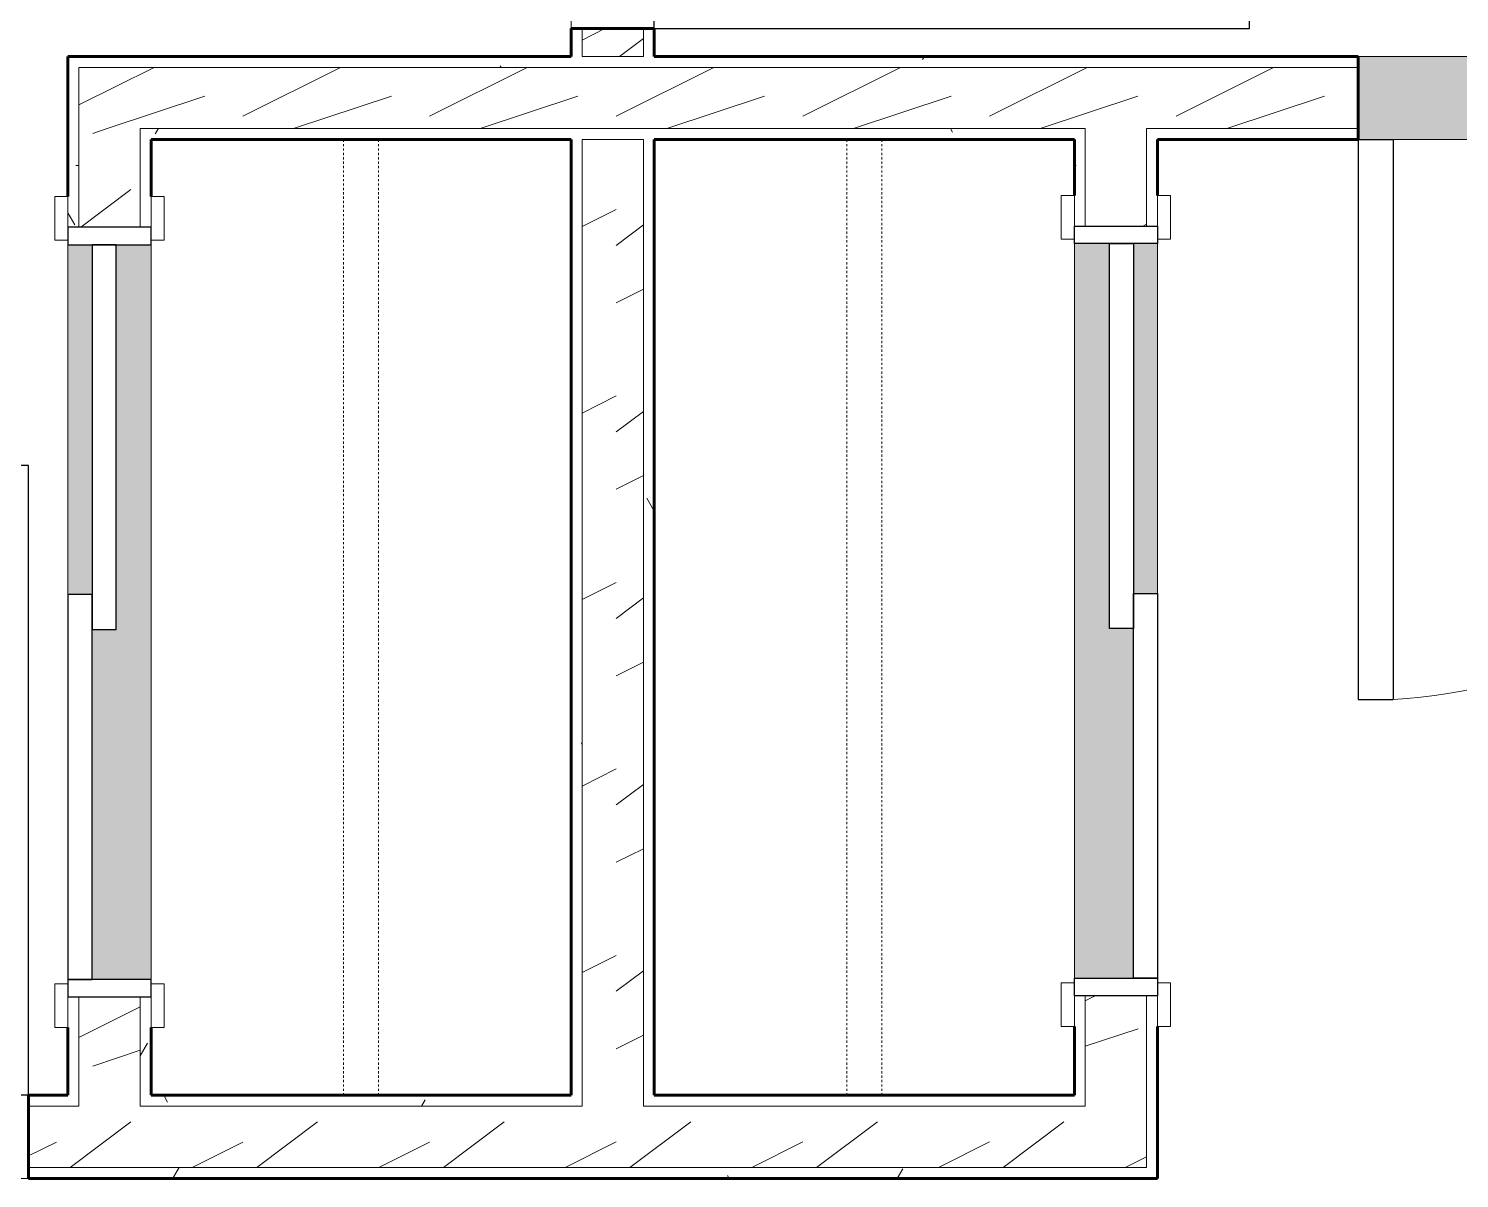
# Model space of a CAD drawing. Header units: inches. Extents: x -4169 to -1846, y 9706 to 12377.
# Drawn here: x -3648.1 to -3566.4, y 10709.5 to 10775.2 of the extents above; entities that cross this region are included whole.
import ezdxf

# ---------------------------------------------------------------- set-up
doc = ezdxf.new("R2010")
doc.units = ezdxf.units.IN
doc.header["$MEASUREMENT"] = 0
doc.linetypes.add('Dash', pattern=[0.25, 0.125, -0.125])
for name, color, linetype, lineweight in [('0-1', 7, 'Continuous', 5), ('0-2', 10, 'Continuous', 18), ('A-DOOR-1', 7, 'Continuous', 9), ('A-DOOR-2', 50, 'Continuous', 30), ('A-DOOR-FRAM-1', 50, 'Continuous', 30), ('A-WALL-1', 8, 'Continuous', 5), ('A-WALL-2', 250, 'Continuous', 60), ('A-WALL-3', 10, 'Continuous', 18), ('A-WALL-PATT-1', 7, 'Continuous', 9), ('A-WALL-PATT-2', 253, 'Continuous', 9), ('Q-CASE-HDLN-1', 7, 'Dash', 9)]:
    doc.layers.add(name, color=color, linetype=linetype, lineweight=lineweight)
pattern_1 = [(0, (0, 0), (20.48, 5.12), [0.845, -14.515, 0.845, -14.515, -81.92]), (0, (0, 0), (20.48, 5.12), [-30.72, 0.845, -29.875, 0.845, -14.515, -35.84]), (0, (0, 0), (20.48, 5.12), [-76.8, 0.845, -9.395, 0.845, -24.755]), (120, (7.68, 2.56), (-14.67405, 15.1762003), [0.845, -14.515, 0.845, -14.515, -81.92]), (120, (7.68, 2.56), (-14.67405, 15.1762003), [-30.72, 0.845, -29.875, 0.845, -14.515, -35.84]), (120, (7.68, 2.56), (-14.67405, 15.1762003), [-76.8, 0.845, -9.395, 0.845, -24.755]), (240, (10.24, 12.8), (-5.80595, -20.2962003), [0.845, -14.515, 0.845, -14.515, -81.92]), (240, (10.24, 12.8), (-5.80595, -20.2962003), [-30.72, 0.845, -29.875, 0.845, -14.515, -35.84]), (240, (10.24, 12.8), (-5.80595, -20.2962003), [-76.8, 0.845, -9.395, 0.845, -24.755])]
pattern_2 = [(216.87, (4.265, 10.662), (31.9871619, 21.32545714), [5.331, -47.981]), (206.565, (10.662, 7.464), (-10.662476, -10.6620098), [11.921, -11.921]), (198.435, (10.662, 2.132), (-21.32449365, -10.6625869), [6.744, -26.974])]

# ---------------------------------------------------------------- blocks, each defined once
blk = doc.blocks.new('Single-Flush - 32_ x 84_-1372862-ENLARGED RCP - 1ST FLOOR PLAN')
at = {"layer": 'A-DOOR-1'}
blk.add_arc((16, 2.375), 32.067, 93.57587, 180, dxfattribs=at)
at = {"layer": 'A-DOOR-2'}
for p, q in [((14, 2.375), (14, 34.379)), ((16, 34.379), (14, 34.379)), ((16, 2.375), (16, 34.379)), ((16, 2.375), (14, 2.375))]:
    blk.add_line(p, q, dxfattribs=at)
blk = doc.blocks.new('Single-Flush - 36_ x 84_-1372839-ENLARGED RCP - 1ST FLOOR PLAN')
at = {"layer": 'A-DOOR-1'}
blk.add_arc((18, 2.375), 36.067, 93.17885, 180, dxfattribs=at)
at = {"layer": 'A-DOOR-2'}
for p, q in [((16, 2.375), (16, 38.386)), ((18, 38.386), (16, 38.386)), ((18, 2.375), (18, 38.386)), ((18, 2.375), (16, 2.375))]:
    blk.add_line(p, q, dxfattribs=at)
blk = doc.blocks.new('FOLDING_SLIDING CLOSET - 42_ x 80_-1372832-ENLARGED RCP - 1ST FLOOR PLAN')
at = {"layer": 'A-DOOR-1'}
for p, q in [((-21.25, 3), (-23.75, 3)), ((-23.75, 3), (-23.75, 2.25)), ((-21.25, 2.25), (-21.25, 3)), ((23.75, 3), (21.25, 3)), ((21.25, 3), (21.25, 2.25)), ((23.75, 2.25), (23.75, 3)), ((-23.75, 2.25), (-21.25, 2.25)), ((21.25, 2.25), (23.75, 2.25)), ((-21.25, -2.5), (-23.75, -2.5)), ((-23.75, -2.5), (-23.75, -3.25)), ((-23.75, -3.25), (-21.25, -3.25)), ((-21.25, -3.25), (-21.25, -2.5)), ((23.75, -2.5), (21.25, -2.5)), ((21.25, -2.5), (21.25, -3.25)), ((21.25, -3.25), (23.75, -3.25)), ((23.75, -3.25), (23.75, -2.5))]:
    blk.add_line(p, q, dxfattribs=at)
at = {"layer": 'A-DOOR-2'}
for p, q in [((1, 2.25), (-21, 2.25)), ((-21, 2.25), (-21, 0.875)), ((1, 0.875), (1, 2.25)), ((-21, 0.875), (1, 0.875)), ((21, 0.875), (-1, 0.875)), ((-1, 0.875), (-1, -0.5)), ((21, -0.5), (21, 0.875)), ((-1, -0.5), (21, -0.5))]:
    blk.add_line(p, q, dxfattribs=at)
at = {"layer": 'A-DOOR-FRAM-1'}
for p, q in [((-21, 2.25), (-22, 2.25)), ((-22, 2.25), (-22, -2.5)), ((-21, -2.5), (-21, 2.25)), ((21, 2.25), (21, -2.5)), ((22, 2.25), (21, 2.25)), ((22, -2.5), (22, 2.25)), ((-22, -2.5), (-21, -2.5)), ((21, -2.5), (22, -2.5))]:
    blk.add_line(p, q, dxfattribs=at)
blk = doc.blocks.new('OD_CW_Closet - OD_CW_Closet-2480933-ENLARGED RCP - 1ST FLOOR PLAN')
at = {"layer": 'Q-CASE-HDLN-1'}
for p, q in [((7.363, 0), (49.363, 0)), ((0.738, -11), (55.371, -11)), ((0.738, -13), (55.371, -13))]:
    blk.add_line(p, q, dxfattribs=at)
blk = doc.blocks.new('FOLDING_SLIDING CLOSET - 42_ x 80_-1372841-ENLARGED RCP - 1ST FLOOR PLAN')
at = {"layer": 'A-DOOR-1'}
for p, q in [((-23.75, 3.25), (-21.25, 3.25)), ((-23.75, 2.5), (-23.75, 3.25)), ((-21.25, 2.5), (-23.75, 2.5)), ((-21.25, 3.25), (-21.25, 2.5)), ((21.25, 3.25), (23.75, 3.25)), ((21.25, 2.5), (21.25, 3.25)), ((23.75, 2.5), (21.25, 2.5)), ((23.75, 3.25), (23.75, 2.5)), ((-23.75, -2.25), (-21.25, -2.25)), ((-23.75, -3), (-23.75, -2.25)), ((-21.25, -2.25), (-21.25, -3)), ((21.25, -2.25), (23.75, -2.25)), ((21.25, -3), (21.25, -2.25)), ((23.75, -2.25), (23.75, -3)), ((-21.25, -3), (-23.75, -3)), ((23.75, -3), (21.25, -3))]:
    blk.add_line(p, q, dxfattribs=at)
at = {"layer": 'A-DOOR-2'}
for p, q in [((-1, 0.5), (21, 0.5)), ((-1, -0.875), (-1, 0.5)), ((21, 0.5), (21, -0.875)), ((-21, -0.875), (1, -0.875)), ((-21, -2.25), (-21, -0.875)), ((21, -0.875), (-1, -0.875)), ((1, -0.875), (1, -2.25)), ((1, -2.25), (-21, -2.25))]:
    blk.add_line(p, q, dxfattribs=at)
at = {"layer": 'A-DOOR-FRAM-1'}
for p, q in [((-22, 2.5), (-21, 2.5)), ((-22, -2.25), (-22, 2.5)), ((-21, 2.5), (-21, -2.25)), ((21, 2.5), (22, 2.5)), ((21, -2.25), (21, 2.5)), ((22, 2.5), (22, -2.25)), ((-21, -2.25), (-22, -2.25)), ((22, -2.25), (21, -2.25))]:
    blk.add_line(p, q, dxfattribs=at)
blk = doc.blocks.new('OD_CW_Closet - OD_CW_Closet-V3-ENLARGED RCP - 1ST FLOOR PLAN')
at = {"layer": 'Q-CASE-HDLN-1'}
for p, q in [((0.738, -11), (55.371, -11)), ((0.738, -13), (55.371, -13)), ((49.425, -24), (7.425, -24))]:
    blk.add_line(p, q, dxfattribs=at)
blk = doc.blocks.new('Single-Flush - 34_ x 84_-1372840-ENLARGED RCP - 1ST FLOOR PLAN')
at = {"layer": 'A-DOOR-1'}
blk.add_arc((17, 2.375), 34.067, 93.36569, 180, dxfattribs=at)
at = {"layer": 'A-DOOR-2'}
for p, q in [((15, 2.375), (15, 36.383)), ((17, 36.383), (15, 36.383)), ((17, 2.375), (17, 36.383)), ((17, 2.375), (15, 2.375))]:
    blk.add_line(p, q, dxfattribs=at)
blk = doc.blocks.new('CTR - 1st Phase - Unit Layouts_rvt-1-ENLARGED RCP - 1ST FLOOR PLAN')
at = {"layer": 'A-WALL-1'}
blk.add_hatch(color=256, dxfattribs=at).paths.add_polyline_path([(-3540.149, 10768.853), (-3540.149, 10773.603), (-3572.149, 10773.603), (-3572.149, 10768.853)], flags=0)
h = blk.add_hatch(color=256, dxfattribs=at)
h.paths.add_polyline_path([(-3643.124, 10720.845), (-3641.124, 10720.849), (-3641.124, 10762.845), (-3643.124, 10762.845), (-3643.124, 10740.845), (-3644.499, 10740.845), (-3644.499, 10720.845)], flags=0)
h.paths.add_polyline_path([(-3645.874, 10742.845), (-3644.499, 10742.845), (-3644.499, 10762.845), (-3645.874, 10762.845), (-3645.874, 10751.839)], flags=0)
h = blk.add_hatch(color=256, dxfattribs=at)
h.paths.add_polyline_path([(-3586.374, 10720.907), (-3584.999, 10720.907), (-3584.999, 10740.907), (-3586.374, 10740.907), (-3586.374, 10762.907), (-3588.374, 10762.907), (-3588.374, 10720.907), (-3587.749, 10720.907)], flags=0)
h.paths.add_polyline_path([(-3584.249, 10742.907), (-3583.624, 10742.907), (-3583.624, 10762.907), (-3584.999, 10762.907), (-3584.999, 10742.907)], flags=0)
at = {"layer": 'A-WALL-PATT-1'}
h = blk.add_hatch(dxfattribs=at)
h.set_pattern_fill('FP_1', color=256, style=0, pattern_type=2)
h.set_pattern_definition(pattern_1)
h.paths.add_polyline_path([(-3616.499, 10714.22), (-3616.499, 10768.853), (-3617.124, 10768.853), (-3617.124, 10714.22)], flags=0)
h.paths.add_polyline_path([(-3617.124, 10773.603), (-3616.499, 10773.617), (-3616.499, 10775.198), (-3617.124, 10775.198)], flags=0)
h.paths.add_polyline_path([(-3617.124, 10809.198), (-3616.499, 10809.198), (-3616.511, 10835.189), (-3617.124, 10835.189), (-3617.124, 10811.448)], flags=0)
h = blk.add_hatch(dxfattribs=at)
h.set_pattern_fill('FP_1', color=256, style=0, pattern_type=2)
h.set_pattern_definition(pattern_1)
h.paths.add_polyline_path([(-3612.374, 10714.22), (-3612.374, 10768.853), (-3612.999, 10768.853), (-3612.999, 10714.22)], flags=0)
h.paths.add_polyline_path([(-3612.374, 10773.603), (-3612.374, 10775.198), (-3612.999, 10775.198), (-3612.999, 10773.603)], flags=0)
h.paths.add_polyline_path([(-3612.374, 10809.198), (-3612.374, 10835.189), (-3612.999, 10835.189), (-3612.999, 10809.198)], flags=0)
h = blk.add_hatch(dxfattribs=at)
h.set_pattern_fill('FP_1', color=256, style=0, pattern_type=2)
h.set_pattern_definition(pattern_1)
h.paths.add_polyline_path([(-3645.874, 10772.978), (-3572.149, 10772.978), (-3572.149, 10773.603), (-3645.874, 10773.603)], flags=0)
h.paths.add_polyline_path([(-3487.924, 10772.978), (-3487.924, 10773.603), (-3540.149, 10773.603), (-3540.149, 10772.978), (-3489.699, 10772.978)], flags=0)
h = blk.add_hatch(dxfattribs=at)
h.set_pattern_fill('FP_1', color=256, style=0, pattern_type=2)
h.set_pattern_definition(pattern_1)
h.paths.add_polyline_path([(-3645.249, 10714.22), (-3645.249, 10719.845), (-3645.874, 10719.845), (-3645.874, 10714.22)], flags=0)
h.paths.add_polyline_path([(-3645.874, 10763.845), (-3645.249, 10763.845), (-3645.249, 10772.978), (-3645.874, 10772.964), (-3645.874, 10765.595)], flags=0)
h = blk.add_hatch(dxfattribs=at)
h.set_pattern_fill('FP_1', color=256, style=0, pattern_type=2)
h.set_pattern_definition(pattern_1)
h.paths.add_polyline_path([(-3641.124, 10768.853), (-3587.749, 10768.853), (-3587.749, 10769.478), (-3641.749, 10769.478), (-3641.749, 10768.853)], flags=0)
h.paths.add_polyline_path([(-3540.149, 10768.853), (-3528.049, 10768.853), (-3528.049, 10769.478), (-3540.149, 10769.478)], flags=0)
h.paths.add_polyline_path([(-3572.149, 10768.853), (-3572.149, 10769.478), (-3584.249, 10769.478), (-3584.249, 10768.853), (-3583.624, 10768.853)], flags=0)
h.paths.add_polyline_path([(-3496.199, 10768.853), (-3487.924, 10768.853), (-3487.924, 10769.478), (-3524.549, 10769.478), (-3524.549, 10768.853), (-3497.95, 10768.853)], flags=0)
h = blk.add_hatch(dxfattribs=at)
h.set_pattern_fill('FP_1', color=256, style=0, pattern_type=2)
h.set_pattern_definition(pattern_1)
h.paths.add_polyline_path([(-3641.124, 10713.595), (-3641.124, 10719.845), (-3641.749, 10719.845), (-3641.749, 10713.595)], flags=0)
h.paths.add_polyline_path([(-3641.749, 10763.845), (-3641.124, 10763.845), (-3641.124, 10768.853), (-3641.749, 10768.853), (-3641.749, 10765.595)], flags=0)
h = blk.add_hatch(dxfattribs=at)
h.set_pattern_fill('FP_1', color=256, style=0, pattern_type=2)
h.set_pattern_definition(pattern_1)
h.paths.add_polyline_path([(-3587.749, 10713.595), (-3587.749, 10719.907), (-3588.374, 10719.907), (-3588.374, 10713.595)], flags=0)
h.paths.add_polyline_path([(-3588.374, 10763.907), (-3587.749, 10763.907), (-3587.749, 10768.853), (-3588.374, 10768.853), (-3588.374, 10765.657)], flags=0)
h = blk.add_hatch(dxfattribs=at)
h.set_pattern_fill('FP_1', color=256, style=0, pattern_type=2)
h.set_pattern_definition(pattern_1)
h.paths.add_polyline_path([(-3684.124, 10713.595), (-3684.124, 10714.22), (-3823.199, 10714.217), (-3823.199, 10713.595), (-3801.844, 10713.595)], flags=0)
h.paths.add_polyline_path([(-3648.124, 10713.595), (-3645.249, 10713.595), (-3645.249, 10714.22), (-3648.124, 10714.22)], flags=0)
h = blk.add_hatch(dxfattribs=at)
h.set_pattern_fill('FP_1', color=256, style=0, pattern_type=2)
h.set_pattern_definition(pattern_1)
h.paths.add_polyline_path([(-3588.374, 10713.595), (-3588.374, 10714.22), (-3612.999, 10714.22), (-3612.999, 10713.595), (-3599.248, 10713.595)], flags=0)
h.paths.add_polyline_path([(-3641.124, 10713.595), (-3616.499, 10713.595), (-3616.499, 10714.22), (-3641.124, 10714.22)], flags=0)
h = blk.add_hatch(dxfattribs=at)
h.set_pattern_fill('FP_1', color=256, style=0, pattern_type=2)
h.set_pattern_definition(pattern_1)
h.paths.add_polyline_path([(-3823.199, 10709.47), (-3684.124, 10709.47), (-3684.124, 10710.095), (-3823.199, 10710.095), (-3823.199, 10709.472)], flags=0)
h.paths.add_polyline_path([(-3648.124, 10709.47), (-3641.124, 10709.47), (-3641.124, 10710.095), (-3648.124, 10710.095)], flags=0)
h = blk.add_hatch(dxfattribs=at)
h.set_pattern_fill('FP_1', color=256, style=0, pattern_type=2)
h.set_pattern_definition(pattern_1)
h.paths.add_polyline_path([(-3588.374, 10709.47), (-3584.249, 10709.47), (-3584.249, 10710.095), (-3641.124, 10710.095), (-3641.124, 10709.47), (-3599.248, 10709.47)], flags=0)
at = {"layer": 'A-WALL-PATT-2'}
h = blk.add_hatch(dxfattribs=at)
h.set_pattern_fill('FP_2', color=256, style=0, pattern_type=2)
h.set_pattern_definition(pattern_2)
h.paths.add_polyline_path([(-3616.499, 10713.595), (-3612.999, 10713.595), (-3612.999, 10768.853), (-3616.499, 10768.853), (-3616.499, 10714.092)], flags=0)
h.paths.add_polyline_path([(-3616.499, 10773.603), (-3612.999, 10773.603), (-3612.999, 10775.198), (-3616.499, 10775.198)], flags=0)
h.paths.add_polyline_path([(-3612.999, 10809.198), (-3612.999, 10835.189), (-3616.499, 10835.189), (-3616.499, 10809.198)], flags=0)
h = blk.add_hatch(dxfattribs=at)
h.set_pattern_fill('FP_2', color=256, style=0, pattern_type=2)
h.set_pattern_definition(pattern_2)
h.paths.add_polyline_path([(-3645.249, 10769.478), (-3572.149, 10769.478), (-3572.149, 10772.978), (-3645.249, 10772.978), (-3645.249, 10769.554)], flags=0)
h.paths.add_polyline_path([(-3489.699, 10769.478), (-3486.674, 10769.478), (-3486.674, 10772.978), (-3540.149, 10772.978), (-3540.149, 10769.478), (-3496.199, 10769.478)], flags=0)
h = blk.add_hatch(dxfattribs=at)
h.set_pattern_fill('FP_2', color=256, style=0, pattern_type=2)
h.set_pattern_definition(pattern_2)
h.paths.add_polyline_path([(-3645.179, 10713.595), (-3641.749, 10713.595), (-3641.749, 10719.845), (-3645.249, 10719.845), (-3645.249, 10713.595)], flags=0)
h.paths.add_polyline_path([(-3641.749, 10763.845), (-3641.749, 10769.478), (-3645.249, 10769.478), (-3645.249, 10763.845)], flags=0)
h = blk.add_hatch(dxfattribs=at)
h.set_pattern_fill('FP_2', color=256, style=0, pattern_type=2)
h.set_pattern_definition(pattern_2)
h.paths.add_polyline_path([(-3587.749, 10710.095), (-3584.249, 10710.095), (-3584.249, 10719.907), (-3587.749, 10719.907), (-3587.749, 10713.595)], flags=0)
h.paths.add_polyline_path([(-3584.249, 10763.907), (-3584.249, 10769.478), (-3587.749, 10769.478), (-3587.749, 10763.907)], flags=0)
h = blk.add_hatch(dxfattribs=at)
h.set_pattern_fill('FP_2', color=256, style=0, pattern_type=2)
h.set_pattern_definition(pattern_2)
h.paths.add_polyline_path([(-3823.824, 10710.095), (-3684.124, 10710.095), (-3684.124, 10713.595), (-3823.824, 10713.595), (-3823.824, 10711.623)], flags=0)
h.paths.add_polyline_path([(-3648.124, 10710.095), (-3641.749, 10710.095), (-3641.749, 10713.595), (-3648.124, 10713.595), (-3648.124, 10711.623)], flags=0)
h = blk.add_hatch(dxfattribs=at)
h.set_pattern_fill('FP_2', color=256, style=0, pattern_type=2)
h.set_pattern_definition(pattern_2)
h.paths.add_polyline_path([(-3588.374, 10710.095), (-3587.749, 10710.095), (-3587.749, 10713.595), (-3641.749, 10713.595), (-3641.749, 10710.095), (-3599.248, 10710.095)], flags=0)
at = {"layer": 'A-WALL-2'}
for p, q in [((-3617.124, 10773.603), (-3617.124, 10775.198)), ((-3617.124, 10775.198), (-3612.374, 10775.198)), ((-3612.374, 10775.198), (-3612.374, 10773.603)), ((-3645.874, 10773.603), (-3617.124, 10773.603)), ((-3645.874, 10772.978), (-3645.874, 10773.603)), ((-3612.374, 10773.603), (-3572.149, 10773.603)), ((-3572.149, 10773.603), (-3572.149, 10768.853)), ((-3645.874, 10768.853), (-3645.874, 10772.978)), ((-3645.874, 10765.595), (-3645.874, 10768.853)), ((-3617.124, 10768.853), (-3641.124, 10768.853)), ((-3641.124, 10768.853), (-3641.124, 10765.595)), ((-3617.124, 10714.22), (-3617.124, 10768.853)), ((-3588.374, 10768.853), (-3612.374, 10768.853)), ((-3612.374, 10768.853), (-3612.374, 10714.22)), ((-3588.374, 10765.657), (-3588.374, 10768.853)), ((-3583.624, 10768.853), (-3583.624, 10765.657)), ((-3572.149, 10768.853), (-3583.624, 10768.853)), ((-3645.874, 10714.22), (-3645.874, 10718.095)), ((-3641.124, 10718.095), (-3641.124, 10714.22)), ((-3588.374, 10714.22), (-3588.374, 10718.157)), ((-3583.624, 10718.157), (-3583.624, 10709.47)), ((-3648.124, 10709.47), (-3648.124, 10714.22)), ((-3648.124, 10714.22), (-3645.874, 10714.22)), ((-3641.124, 10714.22), (-3617.124, 10714.22)), ((-3612.374, 10714.22), (-3588.374, 10714.22)), ((-3641.124, 10709.47), (-3648.124, 10709.47)), ((-3588.374, 10709.47), (-3641.124, 10709.47)), ((-3584.249, 10709.47), (-3588.374, 10709.47)), ((-3583.624, 10709.47), (-3584.249, 10709.47))]:
    blk.add_line(p, q, dxfattribs=at)
at = {"layer": 'A-WALL-3'}
for p, q in [((-3617.124, 10809.198), (-3617.124, 10775.198)), ((-3612.374, 10775.198), (-3612.374, 10809.198)), ((-3616.499, 10775.198), (-3616.499, 10773.603)), ((-3612.999, 10775.198), (-3612.999, 10773.603)), ((-3616.499, 10773.603), (-3612.999, 10773.603)), ((-3612.999, 10773.603), (-3616.499, 10773.603)), ((-3540.149, 10773.603), (-3572.149, 10773.603)), ((-3572.149, 10772.978), (-3645.249, 10772.978)), ((-3645.249, 10772.978), (-3645.249, 10769.478)), ((-3645.249, 10769.478), (-3645.249, 10768.853)), ((-3587.749, 10769.478), (-3641.749, 10769.478)), ((-3641.749, 10769.478), (-3641.749, 10768.853)), ((-3587.749, 10769.478), (-3587.749, 10768.853)), ((-3584.249, 10769.478), (-3584.249, 10768.853)), ((-3572.149, 10769.478), (-3584.249, 10769.478)), ((-3645.249, 10763.845), (-3645.249, 10768.853)), ((-3641.749, 10763.845), (-3641.749, 10768.853)), ((-3612.999, 10768.853), (-3616.499, 10768.853)), ((-3616.499, 10768.853), (-3616.499, 10714.22)), ((-3616.499, 10768.853), (-3612.999, 10768.853)), ((-3612.999, 10768.853), (-3612.999, 10714.22)), ((-3587.749, 10768.853), (-3587.749, 10763.907)), ((-3584.249, 10768.853), (-3584.249, 10763.907)), ((-3572.149, 10768.853), (-3540.149, 10768.853)), ((-3645.874, 10762.845), (-3645.874, 10742.845)), ((-3641.124, 10720.845), (-3641.124, 10762.845)), ((-3588.374, 10762.907), (-3588.374, 10720.907)), ((-3583.624, 10742.907), (-3583.624, 10762.907)), ((-3645.249, 10714.22), (-3645.249, 10719.845)), ((-3641.749, 10714.22), (-3641.749, 10719.845)), ((-3587.749, 10719.907), (-3587.749, 10713.595)), ((-3584.249, 10719.907), (-3584.249, 10710.095)), ((-3648.124, 10714.22), (-3684.124, 10714.22)), ((-3645.249, 10713.595), (-3645.249, 10714.22)), ((-3641.749, 10713.595), (-3641.749, 10714.22)), ((-3616.499, 10713.595), (-3616.499, 10714.22)), ((-3612.999, 10713.595), (-3612.999, 10714.22)), ((-3648.124, 10713.595), (-3645.249, 10713.595)), ((-3641.124, 10713.595), (-3641.749, 10713.595)), ((-3641.124, 10713.595), (-3616.499, 10713.595)), ((-3612.999, 10713.595), (-3588.374, 10713.595)), ((-3588.374, 10713.595), (-3587.749, 10713.595)), ((-3684.124, 10709.47), (-3648.124, 10709.47)), ((-3648.124, 10710.095), (-3641.749, 10710.095)), ((-3641.124, 10710.095), (-3641.749, 10710.095)), ((-3641.124, 10710.095), (-3588.374, 10710.095)), ((-3588.374, 10710.095), (-3587.749, 10710.095)), ((-3587.749, 10710.095), (-3584.249, 10710.095))]:
    blk.add_line(p, q, dxfattribs=at)
at = {"layer": '0-2'}
for name, p, rotation in [('Single-Flush - 34_ x 84_-1372840-ENLARGED RCP - 1ST FLOOR PLAN', (-3614.749, 10792.198), 269.9999999999977), ('OD_CW_Closet - OD_CW_Closet-2480933-ENLARGED RCP - 1ST FLOOR PLAN', (-3641.124, 10713.482), 89.99999999999663), ('OD_CW_Closet - OD_CW_Closet-V3-ENLARGED RCP - 1ST FLOOR PLAN', (-3612.374, 10713.482), 89.99999999999663), ('Single-Flush - 32_ x 84_-1372862-ENLARGED RCP - 1ST FLOOR PLAN', (-3556.149, 10771.228), 180), ('FOLDING_SLIDING CLOSET - 42_ x 80_-1372832-ENLARGED RCP - 1ST FLOOR PLAN', (-3643.624, 10741.845), 90.00000000000065), ('FOLDING_SLIDING CLOSET - 42_ x 80_-1372841-ENLARGED RCP - 1ST FLOOR PLAN', (-3585.874, 10741.907), 90.00000000000053)]:
    blk.add_blockref(name, p, dxfattribs=dict(at, rotation=rotation))
blk.add_blockref('Single-Flush - 36_ x 84_-1372839-ENLARGED RCP - 1ST FLOOR PLAN', (-3666.124, 10711.845), dxfattribs=at)

msp = doc.modelspace()

# ---------------------------------------------------------------- block references
at = {"layer": '0-1'}
msp.add_blockref('CTR - 1st Phase - Unit Layouts_rvt-1-ENLARGED RCP - 1ST FLOOR PLAN', (0, 0), dxfattribs=at)

doc.saveas('drawing.dxf')
